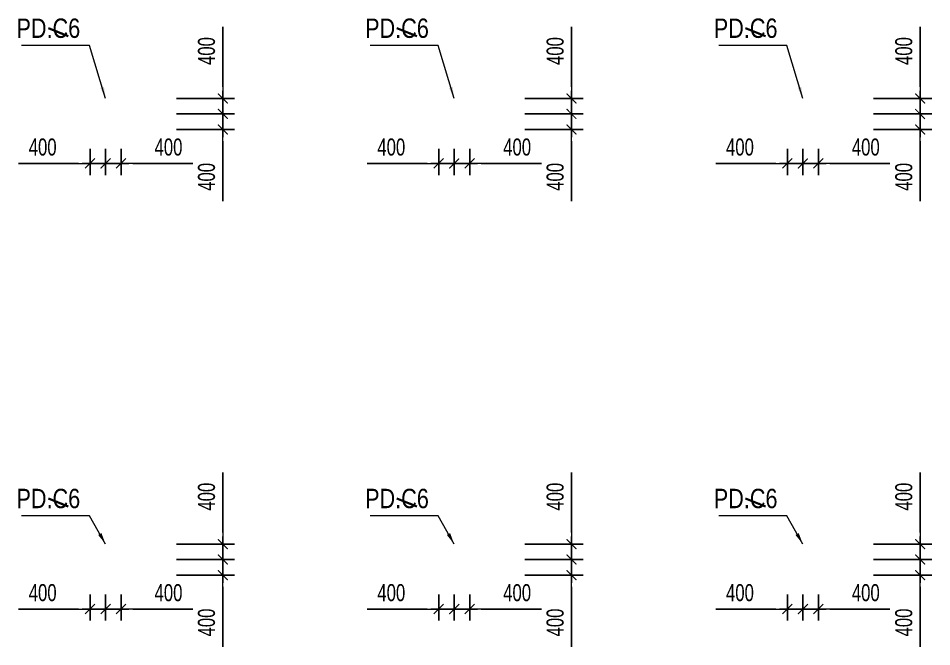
# Model space of a CAD drawing. Header units: millimetres. Extents: x -259680 to 699608, y -1281 to 104748.
# Drawn here: x 52446 to 76027, y 3151 to 19369 of the extents above; entities that cross this region are included whole.
import ezdxf
from ezdxf.enums import TextEntityAlignment as Align

# ---------------------------------------------------------------- set-up
doc = ezdxf.new("R2010")
doc.units = ezdxf.units.MM
doc.layers.get('Defpoints').update_dxf_attribs({"color": 151, "lineweight": 9})
for name, color, linetype, lineweight in [('$0$C1', 20, 'Continuous', 35), ('$1$NDC_S_ANNO', 7, 'Continuous', 20), ('$1$NDC_S_DIM', 1, 'Continuous', 15), ('NDC_S_DIM', 1, 'Continuous', 15)]:
    doc.layers.add(name, color=color, linetype=linetype, lineweight=lineweight)
doc.styles.add('$1$NDC_DIM', font='', dxfattribs={"width": 0.75})
doc.styles.add('$2$ARIAL', font='arial.ttf', dxfattribs={"width": 0.8})
doc.styles.add('NDC_DIM', font='', dxfattribs={"width": 0.75})
doc.styles.get('$1$NDC_DIM').set_extended_font_data('Dotum')
doc.styles.get('NDC_DIM').set_extended_font_data('Dotum')
doc.dimstyles.new('$0$NDC_dim_150', dxfattribs={"dimscale": 150, "dimtxt": 2.2, "dimasz": 1.5, "dimexe": 1.5, "dimexo": 2.5, "dimgap": 1, "dimtad": 1, "dimdec": 0, "dimzin": 0, "dimdsep": 46, "dimtxsty": '$1$NDC_DIM', "dimblk": '$1$DIMMARK', "dimcen": 0.09, "dimdle": 1.2, "dimclrd": 1, "dimclre": 1, "dimclrt": 3, "dimadec": 0, "dimazin": 0, "dimtfac": 1, "dimtdec": 0, "dimtix": 1, "dimtofl": 0, "dimtmove": 0, "dimatfit": 3, "dimfxl": 0, "dimtolj": 1, "dimtzin": 0, "dimarcsym": 0})
doc.dimstyles.new('$1$NDC_dim_iso', dxfattribs={"dimtxt": 2.2, "dimasz": 1, "dimexe": 1.5, "dimexo": 2.5, "dimgap": 1, "dimtad": 1, "dimdec": 0, "dimzin": 0, "dimdsep": 46, "dimtxsty": '$1$NDC_DIM', "dimblk": '$1$DIMMARK', "dimcen": 0.09, "dimdle": 1.2, "dimclrd": 1, "dimclre": 1, "dimclrt": 3, "dimadec": 0, "dimazin": 0, "dimtfac": 1, "dimtdec": 0, "dimtix": 1, "dimtofl": 0, "dimtmove": 0, "dimatfit": 3, "dimfxl": 0, "dimtolj": 1, "dimtzin": 0, "dimarcsym": 0})
doc.dimstyles.new('NDC_dim_200', dxfattribs={"dimscale": 200, "dimtxt": 2.2, "dimasz": 1.5, "dimexe": 1.5, "dimexo": 2.5, "dimgap": 1, "dimtad": 1, "dimdec": 0, "dimzin": 0, "dimdsep": 46, "dimtxsty": 'NDC_DIM', "dimblk": 'DIMMARK', "dimcen": 0.09, "dimdle": 1.2, "dimclrd": 1, "dimclre": 1, "dimclrt": 3, "dimadec": 0, "dimazin": 0, "dimtfac": 1, "dimtdec": 0, "dimtix": 1, "dimtofl": 0, "dimtmove": 0, "dimatfit": 3, "dimfxl": 0, "dimtolj": 1, "dimtzin": 0, "dimarcsym": 0})

# ---------------------------------------------------------------- blocks, each defined once
blk = doc.blocks.new('$1$DIMMARK')
at = {"layer": '$1$NDC_S_DIM', "color": 1}
blk.add_line((-1.5, 0), (1, 0), dxfattribs=at)
at = {"layer": '$1$NDC_S_DIM', "color": 2, "const_width": 0.1}
blk.add_lwpolyline([(-0.424, -0.424), (0.424, 0.424)], dxfattribs=at)
blk = doc.blocks.new('DIMMARK')
at = {"layer": 'NDC_S_DIM', "color": 1}
blk.add_line((-1.5, 0), (1, 0), dxfattribs=at)
at = {"layer": 'NDC_S_DIM', "color": 2, "const_width": 0.1}
blk.add_lwpolyline([(-0.424, -0.424), (0.424, 0.424)], dxfattribs=at)
blk = doc.blocks.new('*D345')
at = {"layer": 'Defpoints', "color": 0, "ltscale": 100, "transparency": 16777216}
for p in [(54700, 5000), (55100, 5000), (55100, 4124)]:
    blk.add_point(p, dxfattribs=at)
at = {"layer": 'NDC_S_DIM', "color": 1, "lineweight": -2, "ltscale": 100, "transparency": 16777216}
for p, q in [((54700, 4500), (54700, 3824)), ((55100, 4500), (55100, 3824)), ((54400, 4124), (54100, 4124)), ((55400, 4124), (56949, 4124))]:
    blk.add_line(p, q, dxfattribs=at)
at = {"layer": 'NDC_S_DIM', "color": 1, "lineweight": -2, "ltscale": 100, "transparency": 16777216, "xscale": 300, "yscale": 300, "zscale": 300}
blk.add_blockref('DIMMARK', (54700, 4124), dxfattribs=at)
at = {"layer": 'NDC_S_DIM', "color": 1, "lineweight": -2, "ltscale": 100, "transparency": 16777216, "xscale": 300, "yscale": 300, "zscale": 300, "rotation": 180}
blk.add_blockref('DIMMARK', (55100, 4124), dxfattribs=at)
at = {"layer": 'NDC_S_DIM', "color": 3, "ltscale": 100, "transparency": 16777216, "insert": (56324, 4544), "char_height": 440, "attachment_point": 5, "style": 'NDC_DIM'}
blk.add_mtext('\\A1;400', dxfattribs=at)
blk = doc.blocks.new('*D346')
at = {"layer": 'Defpoints', "color": 0, "ltscale": 100, "transparency": 16777216}
for p in [(54300, 5000), (54700, 5000), (54700, 4124)]:
    blk.add_point(p, dxfattribs=at)
at = {"layer": 'NDC_S_DIM', "color": 1, "lineweight": -2, "ltscale": 100, "transparency": 16777216}
for p, q in [((54300, 4500), (54300, 3824)), ((54700, 4500), (54700, 3824)), ((54000, 4124), (52451, 4124)), ((55000, 4124), (55300, 4124))]:
    blk.add_line(p, q, dxfattribs=at)
at = {"layer": 'NDC_S_DIM', "color": 1, "lineweight": -2, "ltscale": 100, "transparency": 16777216, "xscale": 300, "yscale": 300, "zscale": 300}
blk.add_blockref('DIMMARK', (54300, 4124), dxfattribs=at)
at = {"layer": 'NDC_S_DIM', "color": 1, "lineweight": -2, "ltscale": 100, "transparency": 16777216, "xscale": 300, "yscale": 300, "zscale": 300, "rotation": 180}
blk.add_blockref('DIMMARK', (54700, 4124), dxfattribs=at)
at = {"layer": 'NDC_S_DIM', "color": 3, "ltscale": 100, "transparency": 16777216, "insert": (53076, 4544), "char_height": 440, "attachment_point": 5, "style": 'NDC_DIM'}
blk.add_mtext('\\A1;400', dxfattribs=at)
blk = doc.blocks.new('*D347')
at = {"layer": 'Defpoints', "color": 0, "ltscale": 100, "transparency": 16777216}
for p in [(55100, 5800), (57727, 5800), (55100, 5400)]:
    blk.add_point(p, dxfattribs=at)
at = {"layer": 'NDC_S_DIM', "color": 1, "lineweight": -2, "ltscale": 100, "transparency": 16777216}
for p, q in [((57727, 6100), (57727, 7649)), ((56527, 5800), (58027, 5800)), ((56527, 5400), (58027, 5400)), ((57727, 5100), (57727, 4800))]:
    blk.add_line(p, q, dxfattribs=at)
at = {"layer": 'NDC_S_DIM', "color": 1, "lineweight": -2, "ltscale": 100, "transparency": 16777216, "xscale": 300, "yscale": 300, "zscale": 300}
for p, rotation in [((57727, 5800), 270), ((57727, 5400), 90)]:
    blk.add_blockref('DIMMARK', p, dxfattribs=dict(at, rotation=rotation))
at = {"layer": 'NDC_S_DIM', "color": 3, "ltscale": 100, "transparency": 16777216, "insert": (57307, 7024), "char_height": 440, "attachment_point": 5, "rotation": 90, "style": 'NDC_DIM'}
blk.add_mtext('\\A1;400', dxfattribs=at)
blk = doc.blocks.new('*D348')
at = {"layer": 'Defpoints', "color": 0, "ltscale": 100, "transparency": 16777216}
for p in [(55100, 5400), (57727, 5400), (55100, 5000)]:
    blk.add_point(p, dxfattribs=at)
at = {"layer": 'NDC_S_DIM', "color": 1, "lineweight": -2, "ltscale": 100, "transparency": 16777216}
for p, q in [((57727, 5700), (57727, 6000)), ((56527, 5400), (58027, 5400)), ((56527, 5000), (58027, 5000)), ((57727, 4700), (57727, 3151))]:
    blk.add_line(p, q, dxfattribs=at)
at = {"layer": 'NDC_S_DIM', "color": 1, "lineweight": -2, "ltscale": 100, "transparency": 16777216, "xscale": 300, "yscale": 300, "zscale": 300}
for p, rotation in [((57727, 5400), 270), ((57727, 5000), 90)]:
    blk.add_blockref('DIMMARK', p, dxfattribs=dict(at, rotation=rotation))
at = {"layer": 'NDC_S_DIM', "color": 3, "ltscale": 100, "transparency": 16777216, "insert": (57307, 3776), "char_height": 440, "attachment_point": 5, "rotation": 90, "style": 'NDC_DIM'}
blk.add_mtext('\\A1;400', dxfattribs=at)
blk = doc.blocks.new('*D349')
at = {"layer": 'Defpoints', "color": 0, "ltscale": 100, "transparency": 16777216}
for p in [(63700, 5000), (64100, 5000), (64100, 4124)]:
    blk.add_point(p, dxfattribs=at)
at = {"layer": 'NDC_S_DIM', "color": 1, "lineweight": -2, "ltscale": 100, "transparency": 16777216}
for p, q in [((63700, 4500), (63700, 3824)), ((64100, 4500), (64100, 3824)), ((63400, 4124), (63100, 4124)), ((64400, 4124), (65949, 4124))]:
    blk.add_line(p, q, dxfattribs=at)
at = {"layer": 'NDC_S_DIM', "color": 1, "lineweight": -2, "ltscale": 100, "transparency": 16777216, "xscale": 300, "yscale": 300, "zscale": 300}
blk.add_blockref('DIMMARK', (63700, 4124), dxfattribs=at)
at = {"layer": 'NDC_S_DIM', "color": 1, "lineweight": -2, "ltscale": 100, "transparency": 16777216, "xscale": 300, "yscale": 300, "zscale": 300, "rotation": 180}
blk.add_blockref('DIMMARK', (64100, 4124), dxfattribs=at)
at = {"layer": 'NDC_S_DIM', "color": 3, "ltscale": 100, "transparency": 16777216, "insert": (65324, 4544), "char_height": 440, "attachment_point": 5, "style": 'NDC_DIM'}
blk.add_mtext('\\A1;400', dxfattribs=at)
blk = doc.blocks.new('*D350')
at = {"layer": 'Defpoints', "color": 0, "ltscale": 100, "transparency": 16777216}
for p in [(63300, 5000), (63700, 5000), (63700, 4124)]:
    blk.add_point(p, dxfattribs=at)
at = {"layer": 'NDC_S_DIM', "color": 1, "lineweight": -2, "ltscale": 100, "transparency": 16777216}
for p, q in [((63300, 4500), (63300, 3824)), ((63700, 4500), (63700, 3824)), ((63000, 4124), (61451, 4124)), ((64000, 4124), (64300, 4124))]:
    blk.add_line(p, q, dxfattribs=at)
at = {"layer": 'NDC_S_DIM', "color": 1, "lineweight": -2, "ltscale": 100, "transparency": 16777216, "xscale": 300, "yscale": 300, "zscale": 300}
blk.add_blockref('DIMMARK', (63300, 4124), dxfattribs=at)
at = {"layer": 'NDC_S_DIM', "color": 1, "lineweight": -2, "ltscale": 100, "transparency": 16777216, "xscale": 300, "yscale": 300, "zscale": 300, "rotation": 180}
blk.add_blockref('DIMMARK', (63700, 4124), dxfattribs=at)
at = {"layer": 'NDC_S_DIM', "color": 3, "ltscale": 100, "transparency": 16777216, "insert": (62076, 4544), "char_height": 440, "attachment_point": 5, "style": 'NDC_DIM'}
blk.add_mtext('\\A1;400', dxfattribs=at)
blk = doc.blocks.new('*D351')
at = {"layer": 'Defpoints', "color": 0, "ltscale": 100, "transparency": 16777216}
for p in [(64100, 5800), (66727, 5800), (64100, 5400)]:
    blk.add_point(p, dxfattribs=at)
at = {"layer": 'NDC_S_DIM', "color": 1, "lineweight": -2, "ltscale": 100, "transparency": 16777216}
for p, q in [((66727, 6100), (66727, 7649)), ((65527, 5800), (67027, 5800)), ((65527, 5400), (67027, 5400)), ((66727, 5100), (66727, 4800))]:
    blk.add_line(p, q, dxfattribs=at)
at = {"layer": 'NDC_S_DIM', "color": 1, "lineweight": -2, "ltscale": 100, "transparency": 16777216, "xscale": 300, "yscale": 300, "zscale": 300}
for p, rotation in [((66727, 5800), 270), ((66727, 5400), 90)]:
    blk.add_blockref('DIMMARK', p, dxfattribs=dict(at, rotation=rotation))
at = {"layer": 'NDC_S_DIM', "color": 3, "ltscale": 100, "transparency": 16777216, "insert": (66307, 7024), "char_height": 440, "attachment_point": 5, "rotation": 90, "style": 'NDC_DIM'}
blk.add_mtext('\\A1;400', dxfattribs=at)
blk = doc.blocks.new('*D352')
at = {"layer": 'Defpoints', "color": 0, "ltscale": 100, "transparency": 16777216}
for p in [(64100, 5400), (66727, 5400), (64100, 5000)]:
    blk.add_point(p, dxfattribs=at)
at = {"layer": 'NDC_S_DIM', "color": 1, "lineweight": -2, "ltscale": 100, "transparency": 16777216}
for p, q in [((66727, 5700), (66727, 6000)), ((65527, 5400), (67027, 5400)), ((65527, 5000), (67027, 5000)), ((66727, 4700), (66727, 3151))]:
    blk.add_line(p, q, dxfattribs=at)
at = {"layer": 'NDC_S_DIM', "color": 1, "lineweight": -2, "ltscale": 100, "transparency": 16777216, "xscale": 300, "yscale": 300, "zscale": 300}
for p, rotation in [((66727, 5400), 270), ((66727, 5000), 90)]:
    blk.add_blockref('DIMMARK', p, dxfattribs=dict(at, rotation=rotation))
at = {"layer": 'NDC_S_DIM', "color": 3, "ltscale": 100, "transparency": 16777216, "insert": (66307, 3776), "char_height": 440, "attachment_point": 5, "rotation": 90, "style": 'NDC_DIM'}
blk.add_mtext('\\A1;400', dxfattribs=at)
blk = doc.blocks.new('*D353')
at = {"layer": 'Defpoints', "color": 0, "ltscale": 100, "transparency": 16777216}
for p in [(72700, 5000), (73100, 5000), (73100, 4124)]:
    blk.add_point(p, dxfattribs=at)
at = {"layer": 'NDC_S_DIM', "color": 1, "lineweight": -2, "ltscale": 100, "transparency": 16777216}
for p, q in [((72700, 4500), (72700, 3824)), ((73100, 4500), (73100, 3824)), ((72400, 4124), (72100, 4124)), ((73400, 4124), (74949, 4124))]:
    blk.add_line(p, q, dxfattribs=at)
at = {"layer": 'NDC_S_DIM', "color": 1, "lineweight": -2, "ltscale": 100, "transparency": 16777216, "xscale": 300, "yscale": 300, "zscale": 300}
blk.add_blockref('DIMMARK', (72700, 4124), dxfattribs=at)
at = {"layer": 'NDC_S_DIM', "color": 1, "lineweight": -2, "ltscale": 100, "transparency": 16777216, "xscale": 300, "yscale": 300, "zscale": 300, "rotation": 180}
blk.add_blockref('DIMMARK', (73100, 4124), dxfattribs=at)
at = {"layer": 'NDC_S_DIM', "color": 3, "ltscale": 100, "transparency": 16777216, "insert": (74324, 4544), "char_height": 440, "attachment_point": 5, "style": 'NDC_DIM'}
blk.add_mtext('\\A1;400', dxfattribs=at)
blk = doc.blocks.new('*D354')
at = {"layer": 'Defpoints', "color": 0, "ltscale": 100, "transparency": 16777216}
for p in [(72300, 5000), (72700, 5000), (72700, 4124)]:
    blk.add_point(p, dxfattribs=at)
at = {"layer": 'NDC_S_DIM', "color": 1, "lineweight": -2, "ltscale": 100, "transparency": 16777216}
for p, q in [((72300, 4500), (72300, 3824)), ((72700, 4500), (72700, 3824)), ((72000, 4124), (70451, 4124)), ((73000, 4124), (73300, 4124))]:
    blk.add_line(p, q, dxfattribs=at)
at = {"layer": 'NDC_S_DIM', "color": 1, "lineweight": -2, "ltscale": 100, "transparency": 16777216, "xscale": 300, "yscale": 300, "zscale": 300}
blk.add_blockref('DIMMARK', (72300, 4124), dxfattribs=at)
at = {"layer": 'NDC_S_DIM', "color": 1, "lineweight": -2, "ltscale": 100, "transparency": 16777216, "xscale": 300, "yscale": 300, "zscale": 300, "rotation": 180}
blk.add_blockref('DIMMARK', (72700, 4124), dxfattribs=at)
at = {"layer": 'NDC_S_DIM', "color": 3, "ltscale": 100, "transparency": 16777216, "insert": (71076, 4544), "char_height": 440, "attachment_point": 5, "style": 'NDC_DIM'}
blk.add_mtext('\\A1;400', dxfattribs=at)
blk = doc.blocks.new('*D355')
at = {"layer": 'Defpoints', "color": 0, "ltscale": 100, "transparency": 16777216}
for p in [(73100, 5800), (75727, 5800), (73100, 5400)]:
    blk.add_point(p, dxfattribs=at)
at = {"layer": 'NDC_S_DIM', "color": 1, "lineweight": -2, "ltscale": 100, "transparency": 16777216}
for p, q in [((75727, 6100), (75727, 7649)), ((74527, 5800), (76027, 5800)), ((74527, 5400), (76027, 5400)), ((75727, 5100), (75727, 4800))]:
    blk.add_line(p, q, dxfattribs=at)
at = {"layer": 'NDC_S_DIM', "color": 1, "lineweight": -2, "ltscale": 100, "transparency": 16777216, "xscale": 300, "yscale": 300, "zscale": 300}
for p, rotation in [((75727, 5800), 270), ((75727, 5400), 90)]:
    blk.add_blockref('DIMMARK', p, dxfattribs=dict(at, rotation=rotation))
at = {"layer": 'NDC_S_DIM', "color": 3, "ltscale": 100, "transparency": 16777216, "insert": (75307, 7024), "char_height": 440, "attachment_point": 5, "rotation": 90, "style": 'NDC_DIM'}
blk.add_mtext('\\A1;400', dxfattribs=at)
blk = doc.blocks.new('*D356')
at = {"layer": 'Defpoints', "color": 0, "ltscale": 100, "transparency": 16777216}
for p in [(73100, 5400), (75727, 5400), (73100, 5000)]:
    blk.add_point(p, dxfattribs=at)
at = {"layer": 'NDC_S_DIM', "color": 1, "lineweight": -2, "ltscale": 100, "transparency": 16777216}
for p, q in [((75727, 5700), (75727, 6000)), ((74527, 5400), (76027, 5400)), ((74527, 5000), (76027, 5000)), ((75727, 4700), (75727, 3151))]:
    blk.add_line(p, q, dxfattribs=at)
at = {"layer": 'NDC_S_DIM', "color": 1, "lineweight": -2, "ltscale": 100, "transparency": 16777216, "xscale": 300, "yscale": 300, "zscale": 300}
for p, rotation in [((75727, 5400), 270), ((75727, 5000), 90)]:
    blk.add_blockref('DIMMARK', p, dxfattribs=dict(at, rotation=rotation))
at = {"layer": 'NDC_S_DIM', "color": 3, "ltscale": 100, "transparency": 16777216, "insert": (75307, 3776), "char_height": 440, "attachment_point": 5, "rotation": 90, "style": 'NDC_DIM'}
blk.add_mtext('\\A1;400', dxfattribs=at)
blk = doc.blocks.new('*D381')
at = {"layer": 'Defpoints', "color": 0, "ltscale": 100, "transparency": 16777216}
for p in [(72700, 16500), (73100, 16500), (73100, 15624)]:
    blk.add_point(p, dxfattribs=at)
at = {"layer": 'NDC_S_DIM', "color": 1, "lineweight": -2, "ltscale": 100, "transparency": 16777216}
for p, q in [((72700, 16000), (72700, 15324)), ((73100, 16000), (73100, 15324)), ((72400, 15624), (72100, 15624)), ((73400, 15624), (74949, 15624))]:
    blk.add_line(p, q, dxfattribs=at)
at = {"layer": 'NDC_S_DIM', "color": 1, "lineweight": -2, "ltscale": 100, "transparency": 16777216, "xscale": 300, "yscale": 300, "zscale": 300}
blk.add_blockref('DIMMARK', (72700, 15624), dxfattribs=at)
at = {"layer": 'NDC_S_DIM', "color": 1, "lineweight": -2, "ltscale": 100, "transparency": 16777216, "xscale": 300, "yscale": 300, "zscale": 300, "rotation": 180}
blk.add_blockref('DIMMARK', (73100, 15624), dxfattribs=at)
at = {"layer": 'NDC_S_DIM', "color": 3, "ltscale": 100, "transparency": 16777216, "insert": (74324, 16044), "char_height": 440, "attachment_point": 5, "style": 'NDC_DIM'}
blk.add_mtext('\\A1;400', dxfattribs=at)
blk = doc.blocks.new('*D382')
at = {"layer": 'Defpoints', "color": 0, "ltscale": 100, "transparency": 16777216}
for p in [(72300, 16500), (72700, 16500), (72700, 15624)]:
    blk.add_point(p, dxfattribs=at)
at = {"layer": 'NDC_S_DIM', "color": 1, "lineweight": -2, "ltscale": 100, "transparency": 16777216}
for p, q in [((72300, 16000), (72300, 15324)), ((72700, 16000), (72700, 15324)), ((72000, 15624), (70451, 15624)), ((73000, 15624), (73300, 15624))]:
    blk.add_line(p, q, dxfattribs=at)
at = {"layer": 'NDC_S_DIM', "color": 1, "lineweight": -2, "ltscale": 100, "transparency": 16777216, "xscale": 300, "yscale": 300, "zscale": 300}
blk.add_blockref('DIMMARK', (72300, 15624), dxfattribs=at)
at = {"layer": 'NDC_S_DIM', "color": 1, "lineweight": -2, "ltscale": 100, "transparency": 16777216, "xscale": 300, "yscale": 300, "zscale": 300, "rotation": 180}
blk.add_blockref('DIMMARK', (72700, 15624), dxfattribs=at)
at = {"layer": 'NDC_S_DIM', "color": 3, "ltscale": 100, "transparency": 16777216, "insert": (71076, 16044), "char_height": 440, "attachment_point": 5, "style": 'NDC_DIM'}
blk.add_mtext('\\A1;400', dxfattribs=at)
blk = doc.blocks.new('*D383')
at = {"layer": 'Defpoints', "color": 0, "ltscale": 100, "transparency": 16777216}
for p in [(73100, 17300), (75727, 17300), (73100, 16900)]:
    blk.add_point(p, dxfattribs=at)
at = {"layer": 'NDC_S_DIM', "color": 1, "lineweight": -2, "ltscale": 100, "transparency": 16777216}
for p, q in [((75727, 17600), (75727, 19149)), ((74527, 17300), (76027, 17300)), ((74527, 16900), (76027, 16900)), ((75727, 16600), (75727, 16300))]:
    blk.add_line(p, q, dxfattribs=at)
at = {"layer": 'NDC_S_DIM', "color": 1, "lineweight": -2, "ltscale": 100, "transparency": 16777216, "xscale": 300, "yscale": 300, "zscale": 300}
for p, rotation in [((75727, 17300), 270), ((75727, 16900), 90)]:
    blk.add_blockref('DIMMARK', p, dxfattribs=dict(at, rotation=rotation))
at = {"layer": 'NDC_S_DIM', "color": 3, "ltscale": 100, "transparency": 16777216, "insert": (75307, 18524), "char_height": 440, "attachment_point": 5, "rotation": 90, "style": 'NDC_DIM'}
blk.add_mtext('\\A1;400', dxfattribs=at)
blk = doc.blocks.new('*D384')
at = {"layer": 'Defpoints', "color": 0, "ltscale": 100, "transparency": 16777216}
for p in [(73100, 16900), (75727, 16900), (73100, 16500)]:
    blk.add_point(p, dxfattribs=at)
at = {"layer": 'NDC_S_DIM', "color": 1, "lineweight": -2, "ltscale": 100, "transparency": 16777216}
for p, q in [((75727, 17200), (75727, 17500)), ((74527, 16900), (76027, 16900)), ((74527, 16500), (76027, 16500)), ((75727, 16200), (75727, 14651))]:
    blk.add_line(p, q, dxfattribs=at)
at = {"layer": 'NDC_S_DIM', "color": 1, "lineweight": -2, "ltscale": 100, "transparency": 16777216, "xscale": 300, "yscale": 300, "zscale": 300}
for p, rotation in [((75727, 16900), 270), ((75727, 16500), 90)]:
    blk.add_blockref('DIMMARK', p, dxfattribs=dict(at, rotation=rotation))
at = {"layer": 'NDC_S_DIM', "color": 3, "ltscale": 100, "transparency": 16777216, "insert": (75307, 15276), "char_height": 440, "attachment_point": 5, "rotation": 90, "style": 'NDC_DIM'}
blk.add_mtext('\\A1;400', dxfattribs=at)
blk = doc.blocks.new('*D385')
at = {"layer": 'Defpoints', "color": 0, "ltscale": 100, "transparency": 16777216}
for p in [(63700, 16500), (64100, 16500), (64100, 15624)]:
    blk.add_point(p, dxfattribs=at)
at = {"layer": 'NDC_S_DIM', "color": 1, "lineweight": -2, "ltscale": 100, "transparency": 16777216}
for p, q in [((63700, 16000), (63700, 15324)), ((64100, 16000), (64100, 15324)), ((63400, 15624), (63100, 15624)), ((64400, 15624), (65949, 15624))]:
    blk.add_line(p, q, dxfattribs=at)
at = {"layer": 'NDC_S_DIM', "color": 1, "lineweight": -2, "ltscale": 100, "transparency": 16777216, "xscale": 300, "yscale": 300, "zscale": 300}
blk.add_blockref('DIMMARK', (63700, 15624), dxfattribs=at)
at = {"layer": 'NDC_S_DIM', "color": 1, "lineweight": -2, "ltscale": 100, "transparency": 16777216, "xscale": 300, "yscale": 300, "zscale": 300, "rotation": 180}
blk.add_blockref('DIMMARK', (64100, 15624), dxfattribs=at)
at = {"layer": 'NDC_S_DIM', "color": 3, "ltscale": 100, "transparency": 16777216, "insert": (65324, 16044), "char_height": 440, "attachment_point": 5, "style": 'NDC_DIM'}
blk.add_mtext('\\A1;400', dxfattribs=at)
blk = doc.blocks.new('*D386')
at = {"layer": 'Defpoints', "color": 0, "ltscale": 100, "transparency": 16777216}
for p in [(63300, 16500), (63700, 16500), (63700, 15624)]:
    blk.add_point(p, dxfattribs=at)
at = {"layer": 'NDC_S_DIM', "color": 1, "lineweight": -2, "ltscale": 100, "transparency": 16777216}
for p, q in [((63300, 16000), (63300, 15324)), ((63700, 16000), (63700, 15324)), ((63000, 15624), (61451, 15624)), ((64000, 15624), (64300, 15624))]:
    blk.add_line(p, q, dxfattribs=at)
at = {"layer": 'NDC_S_DIM', "color": 1, "lineweight": -2, "ltscale": 100, "transparency": 16777216, "xscale": 300, "yscale": 300, "zscale": 300}
blk.add_blockref('DIMMARK', (63300, 15624), dxfattribs=at)
at = {"layer": 'NDC_S_DIM', "color": 1, "lineweight": -2, "ltscale": 100, "transparency": 16777216, "xscale": 300, "yscale": 300, "zscale": 300, "rotation": 180}
blk.add_blockref('DIMMARK', (63700, 15624), dxfattribs=at)
at = {"layer": 'NDC_S_DIM', "color": 3, "ltscale": 100, "transparency": 16777216, "insert": (62076, 16044), "char_height": 440, "attachment_point": 5, "style": 'NDC_DIM'}
blk.add_mtext('\\A1;400', dxfattribs=at)
blk = doc.blocks.new('*D387')
at = {"layer": 'Defpoints', "color": 0, "ltscale": 100, "transparency": 16777216}
for p in [(64100, 17300), (66727, 17300), (64100, 16900)]:
    blk.add_point(p, dxfattribs=at)
at = {"layer": 'NDC_S_DIM', "color": 1, "lineweight": -2, "ltscale": 100, "transparency": 16777216}
for p, q in [((66727, 17600), (66727, 19149)), ((65527, 17300), (67027, 17300)), ((65527, 16900), (67027, 16900)), ((66727, 16600), (66727, 16300))]:
    blk.add_line(p, q, dxfattribs=at)
at = {"layer": 'NDC_S_DIM', "color": 1, "lineweight": -2, "ltscale": 100, "transparency": 16777216, "xscale": 300, "yscale": 300, "zscale": 300}
for p, rotation in [((66727, 17300), 270), ((66727, 16900), 90)]:
    blk.add_blockref('DIMMARK', p, dxfattribs=dict(at, rotation=rotation))
at = {"layer": 'NDC_S_DIM', "color": 3, "ltscale": 100, "transparency": 16777216, "insert": (66307, 18524), "char_height": 440, "attachment_point": 5, "rotation": 90, "style": 'NDC_DIM'}
blk.add_mtext('\\A1;400', dxfattribs=at)
blk = doc.blocks.new('*D388')
at = {"layer": 'Defpoints', "color": 0, "ltscale": 100, "transparency": 16777216}
for p in [(64100, 16900), (66727, 16900), (64100, 16500)]:
    blk.add_point(p, dxfattribs=at)
at = {"layer": 'NDC_S_DIM', "color": 1, "lineweight": -2, "ltscale": 100, "transparency": 16777216}
for p, q in [((66727, 17200), (66727, 17500)), ((65527, 16900), (67027, 16900)), ((65527, 16500), (67027, 16500)), ((66727, 16200), (66727, 14651))]:
    blk.add_line(p, q, dxfattribs=at)
at = {"layer": 'NDC_S_DIM', "color": 1, "lineweight": -2, "ltscale": 100, "transparency": 16777216, "xscale": 300, "yscale": 300, "zscale": 300}
for p, rotation in [((66727, 16900), 270), ((66727, 16500), 90)]:
    blk.add_blockref('DIMMARK', p, dxfattribs=dict(at, rotation=rotation))
at = {"layer": 'NDC_S_DIM', "color": 3, "ltscale": 100, "transparency": 16777216, "insert": (66307, 15276), "char_height": 440, "attachment_point": 5, "rotation": 90, "style": 'NDC_DIM'}
blk.add_mtext('\\A1;400', dxfattribs=at)
blk = doc.blocks.new('*D389')
at = {"layer": 'Defpoints', "color": 0, "ltscale": 100, "transparency": 16777216}
for p in [(54700, 16500), (55100, 16500), (55100, 15624)]:
    blk.add_point(p, dxfattribs=at)
at = {"layer": 'NDC_S_DIM', "color": 1, "lineweight": -2, "ltscale": 100, "transparency": 16777216}
for p, q in [((54700, 16000), (54700, 15324)), ((55100, 16000), (55100, 15324)), ((54400, 15624), (54100, 15624)), ((55400, 15624), (56949, 15624))]:
    blk.add_line(p, q, dxfattribs=at)
at = {"layer": 'NDC_S_DIM', "color": 1, "lineweight": -2, "ltscale": 100, "transparency": 16777216, "xscale": 300, "yscale": 300, "zscale": 300}
blk.add_blockref('DIMMARK', (54700, 15624), dxfattribs=at)
at = {"layer": 'NDC_S_DIM', "color": 1, "lineweight": -2, "ltscale": 100, "transparency": 16777216, "xscale": 300, "yscale": 300, "zscale": 300, "rotation": 180}
blk.add_blockref('DIMMARK', (55100, 15624), dxfattribs=at)
at = {"layer": 'NDC_S_DIM', "color": 3, "ltscale": 100, "transparency": 16777216, "insert": (56324, 16044), "char_height": 440, "attachment_point": 5, "style": 'NDC_DIM'}
blk.add_mtext('\\A1;400', dxfattribs=at)
blk = doc.blocks.new('*D390')
at = {"layer": 'Defpoints', "color": 0, "ltscale": 100, "transparency": 16777216}
for p in [(54300, 16500), (54700, 16500), (54700, 15624)]:
    blk.add_point(p, dxfattribs=at)
at = {"layer": 'NDC_S_DIM', "color": 1, "lineweight": -2, "ltscale": 100, "transparency": 16777216}
for p, q in [((54300, 16000), (54300, 15324)), ((54700, 16000), (54700, 15324)), ((54000, 15624), (52451, 15624)), ((55000, 15624), (55300, 15624))]:
    blk.add_line(p, q, dxfattribs=at)
at = {"layer": 'NDC_S_DIM', "color": 1, "lineweight": -2, "ltscale": 100, "transparency": 16777216, "xscale": 300, "yscale": 300, "zscale": 300}
blk.add_blockref('DIMMARK', (54300, 15624), dxfattribs=at)
at = {"layer": 'NDC_S_DIM', "color": 1, "lineweight": -2, "ltscale": 100, "transparency": 16777216, "xscale": 300, "yscale": 300, "zscale": 300, "rotation": 180}
blk.add_blockref('DIMMARK', (54700, 15624), dxfattribs=at)
at = {"layer": 'NDC_S_DIM', "color": 3, "ltscale": 100, "transparency": 16777216, "insert": (53076, 16044), "char_height": 440, "attachment_point": 5, "style": 'NDC_DIM'}
blk.add_mtext('\\A1;400', dxfattribs=at)
blk = doc.blocks.new('*D391')
at = {"layer": 'Defpoints', "color": 0, "ltscale": 100, "transparency": 16777216}
for p in [(55100, 17300), (57727, 17300), (55100, 16900)]:
    blk.add_point(p, dxfattribs=at)
at = {"layer": 'NDC_S_DIM', "color": 1, "lineweight": -2, "ltscale": 100, "transparency": 16777216}
for p, q in [((57727, 17600), (57727, 19149)), ((56527, 17300), (58027, 17300)), ((56527, 16900), (58027, 16900)), ((57727, 16600), (57727, 16300))]:
    blk.add_line(p, q, dxfattribs=at)
at = {"layer": 'NDC_S_DIM', "color": 1, "lineweight": -2, "ltscale": 100, "transparency": 16777216, "xscale": 300, "yscale": 300, "zscale": 300}
for p, rotation in [((57727, 17300), 270), ((57727, 16900), 90)]:
    blk.add_blockref('DIMMARK', p, dxfattribs=dict(at, rotation=rotation))
at = {"layer": 'NDC_S_DIM', "color": 3, "ltscale": 100, "transparency": 16777216, "insert": (57307, 18524), "char_height": 440, "attachment_point": 5, "rotation": 90, "style": 'NDC_DIM'}
blk.add_mtext('\\A1;400', dxfattribs=at)
blk = doc.blocks.new('*D392')
at = {"layer": 'Defpoints', "color": 0, "ltscale": 100, "transparency": 16777216}
for p in [(55100, 16900), (57727, 16900), (55100, 16500)]:
    blk.add_point(p, dxfattribs=at)
at = {"layer": 'NDC_S_DIM', "color": 1, "lineweight": -2, "ltscale": 100, "transparency": 16777216}
for p, q in [((57727, 17200), (57727, 17500)), ((56527, 16900), (58027, 16900)), ((56527, 16500), (58027, 16500)), ((57727, 16200), (57727, 14651))]:
    blk.add_line(p, q, dxfattribs=at)
at = {"layer": 'NDC_S_DIM', "color": 1, "lineweight": -2, "ltscale": 100, "transparency": 16777216, "xscale": 300, "yscale": 300, "zscale": 300}
for p, rotation in [((57727, 16900), 270), ((57727, 16500), 90)]:
    blk.add_blockref('DIMMARK', p, dxfattribs=dict(at, rotation=rotation))
at = {"layer": 'NDC_S_DIM', "color": 3, "ltscale": 100, "transparency": 16777216, "insert": (57307, 15276), "char_height": 440, "attachment_point": 5, "rotation": 90, "style": 'NDC_DIM'}
blk.add_mtext('\\A1;400', dxfattribs=at)
blk = doc.blocks.new('*U214')
at = {"layer": '$1$NDC_S_ANNO', "ltscale": 0.8, "style": '$2$ARIAL', "width": 0.8, "flags": 1}
blk.add_attdef('CHU_THICH', text='', height=2.5, dxfattribs=at).set_placement((0, 0), align=Align.MIDDLE_CENTER)
at = {"layer": '$1$NDC_S_ANNO', "ltscale": 0.8, "style": '$2$ARIAL', "width": 0.8}
blk.add_attdef('TEN', text='', height=2.5, dxfattribs=at).set_placement((-2.58, 1.03), align=Align.MIDDLE_CENTER)
at = {"layer": 'Defpoints'}
blk.add_leader([(0, 0), (-2.58, 1.03)], dimstyle='$1$NDC_dim_iso', override={"dimgap": 0.625, "dimtad": 0}, dxfattribs=at)
blk = doc.blocks.new('$0$co t check')
at = {"layer": '$0$C1', "xscale": 200, "yscale": 200, "zscale": 200}
for p in [(51698, 18907), (60698, 18907), (69698, 18907), (51698, 6771), (60698, 6771), (69698, 6771)]:
    blk.add_blockref('*U214', p, dxfattribs=at).add_auto_attribs({'TEN': 'PD.C6'})
at = {"layer": '$0$C1'}
for points in [[(52659, 17300), (52242, 18668), (50493, 18668)], [(61659, 17300), (61242, 18668), (59493, 18668)], [(70659, 17300), (70242, 18668), (68493, 18668)], [(52659, 5800), (52242, 6532), (50493, 6532)], [(61659, 5800), (61242, 6532), (59493, 6532)], [(70659, 5800), (70242, 6532), (68493, 6532)]]:
    blk.add_leader(points, dimstyle='$0$NDC_dim_150', override={"dimasz": 2, "dimgap": 1, "dimtad": 0}, dxfattribs=at)

msp = doc.modelspace()

# ---------------------------------------------------------------- block references
at = {"layer": '$1$NDC_S_DIM'}
msp.add_blockref('$0$co t check', (2040.6, 0), dxfattribs=at)

# ---------------------------------------------------------------- dimensions: what is measured, and where the dimension line sits
at = {"layer": 'NDC_S_DIM', "ltscale": 100}
for base, p1, p2, picture, middle in [((57726.7, 17300), (55100, 16900), (55100, 17300), '*D391', (57726.7, 18524.3)), ((66726.7, 17300), (64100, 16900), (64100, 17300), '*D387', (66726.7, 18524.3)), ((75726.7, 17300), (73100, 16900), (73100, 17300), '*D383', (75726.7, 18524.3)), ((57726.7, 16900), (55100, 16500), (55100, 16900), '*D392', (57726.7, 15275.7)), ((66726.7, 16900), (64100, 16500), (64100, 16900), '*D388', (66726.7, 15275.7)), ((75726.7, 16900), (73100, 16500), (73100, 16900), '*D384', (75726.7, 15275.7)), ((57726.7, 5800), (55100, 5400), (55100, 5800), '*D347', (57726.7, 7024.3)), ((66726.7, 5800), (64100, 5400), (64100, 5800), '*D351', (66726.7, 7024.3)), ((75726.7, 5800), (73100, 5400), (73100, 5800), '*D355', (75726.7, 7024.3)), ((57726.7, 5400), (55100, 5000), (55100, 5400), '*D348', (57726.7, 3775.7)), ((66726.7, 5400), (64100, 5000), (64100, 5400), '*D352', (66726.7, 3775.7)), ((75726.7, 5400), (73100, 5000), (73100, 5400), '*D356', (75726.7, 3775.7))]:
    dim = msp.add_linear_dim(base=base, p1=p1, p2=p2, angle=90, dimstyle='NDC_dim_200', dxfattribs=at)
    dim.commit()
    dim.dimension.update_dxf_attribs({"geometry": picture, "text_midpoint": middle, "dimtype": 160})
for base, p1, p2, picture, middle in [((54700, 15624.4), (54300, 16500), (54700, 16500), '*D390', (53075.7, 15624.4)), ((55100, 15624.4), (54700, 16500), (55100, 16500), '*D389', (56324.3, 15624.4)), ((63700, 15624.4), (63300, 16500), (63700, 16500), '*D386', (62075.7, 15624.4)), ((64100, 15624.4), (63700, 16500), (64100, 16500), '*D385', (65324.3, 15624.4)), ((72700, 15624.4), (72300, 16500), (72700, 16500), '*D382', (71075.7, 15624.4)), ((73100, 15624.4), (72700, 16500), (73100, 16500), '*D381', (74324.3, 15624.4)), ((54700, 4124.4), (54300, 5000), (54700, 5000), '*D346', (53075.7, 4124.4)), ((55100, 4124.4), (54700, 5000), (55100, 5000), '*D345', (56324.3, 4124.4)), ((63700, 4124.4), (63300, 5000), (63700, 5000), '*D350', (62075.7, 4124.4)), ((64100, 4124.4), (63700, 5000), (64100, 5000), '*D349', (65324.3, 4124.4)), ((72700, 4124.4), (72300, 5000), (72700, 5000), '*D354', (71075.7, 4124.4)), ((73100, 4124.4), (72700, 5000), (73100, 5000), '*D353', (74324.3, 4124.4))]:
    dim = msp.add_linear_dim(base=base, p1=p1, p2=p2, dimstyle='NDC_dim_200', dxfattribs=at)
    dim.commit()
    dim.dimension.update_dxf_attribs({"geometry": picture, "text_midpoint": middle, "dimtype": 160})

doc.saveas('drawing.dxf')
